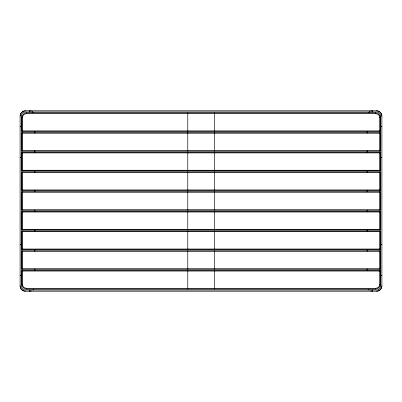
<?xml version="1.0" encoding="UTF-8"?>
<svg xmlns="http://www.w3.org/2000/svg" width="402" height="402" viewBox="0 0 402 402"><rect width="100%" height="100%" fill="white"/><g stroke="black" fill="none" stroke-linecap="round" stroke-linejoin="round"><path stroke-width="0.6" d="M20.1 116.173C20.045 113.294 22.607 110.726 25.492 110.786L376.508 110.786C379.393 110.726 381.955 113.294 381.9 116.173L381.9 285.827C381.955 288.706 379.393 291.274 376.508 291.214L25.492 291.214C22.607 291.274 20.045 288.706 20.1 285.827L20.1 116.173C20.055 113.294 22.607 110.736 25.492 110.786M381.895 285.827C381.95 288.706 379.387 291.264 376.508 291.214M22.592 151.273L22.592 132.524L379.573 132.524A0.729 0.729 0 0 1 380.267 133.067L380.252 150.75A0.688 0.688 0 0 1 379.925 151.177L22.241 151.177A0.688 0.688 0 0 1 21.914 150.75L21.914 133.047A0.688 0.688 0 0 1 22.572 132.534M21.889 152.911L21.914 152.73A0.688 0.688 0 0 1 22.241 152.303A0.729 0.729 0 0 1 22.592 152.207L379.573 152.207A0.729 0.729 0 0 1 379.925 152.303A0.688 0.688 0 0 1 380.252 152.73L380.252 170.433A0.688 0.688 0 0 1 379.925 170.86L22.241 170.86A0.688 0.688 0 0 1 21.914 170.433L21.889 152.911L380.272 152.911M21.889 172.594L21.914 172.413A0.688 0.688 0 0 1 22.241 171.986A0.729 0.729 0 0 1 22.592 171.89L379.573 171.89A0.729 0.729 0 0 1 379.925 171.986A0.688 0.688 0 0 1 380.252 172.413L380.252 190.116A0.688 0.688 0 0 1 379.925 190.543L22.241 190.543A0.688 0.688 0 0 1 21.914 190.116L21.889 172.594L380.272 172.594M21.889 192.272L21.914 192.086A0.688 0.688 0 0 1 22.241 191.664L379.925 191.664A0.688 0.688 0 0 1 380.252 192.086L380.252 209.794A0.688 0.688 0 0 1 379.925 210.216A0.729 0.729 0 0 1 379.573 210.311L22.592 210.311A0.729 0.729 0 0 1 22.241 210.216A0.688 0.688 0 0 1 21.914 209.794L21.889 192.272L380.272 192.272M21.889 212.005L21.914 211.824A0.688 0.688 0 0 1 22.241 211.402A0.729 0.729 0 0 1 22.592 211.306L379.573 211.306A0.729 0.729 0 0 1 379.925 211.402A0.688 0.688 0 0 1 380.252 211.824L380.252 229.532A0.688 0.688 0 0 1 379.925 229.954L22.241 229.954A0.688 0.688 0 0 1 21.914 229.532L21.889 212.005L380.272 212.005M21.889 231.693L21.914 231.507A0.688 0.688 0 0 1 22.241 231.085A0.729 0.729 0 0 1 22.592 230.989L379.573 230.989A0.729 0.729 0 0 1 379.925 231.085A0.688 0.688 0 0 1 380.252 231.507L380.252 249.215A0.688 0.688 0 0 1 379.925 249.637L22.241 249.637A0.688 0.688 0 0 1 21.914 249.215L21.889 231.693L380.272 231.693M21.889 251.366L21.914 251.185A0.688 0.688 0 0 1 22.241 250.758L379.925 250.758A0.688 0.688 0 0 1 380.252 251.185L380.252 268.888A0.688 0.688 0 0 1 379.925 269.315A0.729 0.729 0 0 1 379.573 269.41L22.592 269.41A0.729 0.729 0 0 1 22.241 269.315A0.688 0.688 0 0 1 21.914 268.888L21.889 251.366L380.272 251.366M21.889 271.048L21.914 270.868A0.688 0.688 0 0 1 22.241 270.44L379.925 270.44A0.688 0.688 0 0 1 380.252 270.868L380.272 284.405C380.297 286.917 378.096 289.103 375.589 289.093L26.577 289.093C24.07 289.103 21.869 286.917 21.889 284.405L21.889 271.048L380.272 271.048M380.272 130.886L380.252 131.067A0.688 0.688 0 0 1 379.925 131.494L22.241 131.494A0.688 0.688 0 0 1 21.914 131.067L21.889 117.53C21.869 115.017 24.07 112.831 26.577 112.841L375.589 112.841C378.096 112.831 380.297 115.017 380.272 117.53L380.272 130.886L21.889 130.886M368.398 112.711L369.83 111.505M32.939 289.953L33.602 289.289M370.684 111.113L372.523 110.786L372.523 111.957M31.316 290.887L29.472 291.214L29.472 290.043M379.573 131.59L379.573 117.53A3.975 3.975 0 0 0 377.93 114.304L375.589 113.545L26.577 113.545L24.236 114.309A3.975 3.975 0 0 0 22.592 117.53L22.592 131.59M22.592 270.345L22.592 284.405A3.975 3.975 0 0 0 24.236 287.626L26.577 288.39L375.589 288.39L377.93 287.626A3.975 3.975 0 0 0 379.568 284.405L379.573 270.345M21.889 117.53L22.592 117.53M379.573 117.53L380.272 117.53M20.1 126.72L21.271 126.72M380.724 126.72L381.9 126.72M21.889 133.228L380.272 133.228M21.889 150.569L380.272 150.569M20.1 157.649L21.271 157.649M380.724 157.649L381.895 157.649M21.889 170.252L380.272 170.252M21.889 189.935L380.272 189.935M21.889 209.608L380.272 209.608M21.889 229.346L380.272 229.346M20.1 244.351L21.271 244.351M380.724 244.351L381.895 244.351M21.889 249.029L380.272 249.029M21.889 268.707L380.272 268.707M20.1 275.28L21.271 275.28M380.724 275.28L381.9 275.28M21.889 284.405L22.592 284.405M379.573 284.405L380.272 284.405M376.508 110.786C379.387 110.736 381.95 113.294 381.895 116.173M25.492 291.214C22.607 291.264 20.055 288.706 20.1 285.827M31.316 111.113L29.472 110.786L29.472 111.957M370.684 290.887L372.523 291.214L372.523 290.043M32.17 111.505L33.602 112.711M368.398 289.289L369.061 289.953M379.573 132.524L379.573 151.273M379.573 152.207L379.573 170.956M379.573 171.89L379.573 190.638M379.573 191.568L379.573 210.311M379.573 211.306L379.573 230.05M379.573 230.989L379.573 249.732M379.573 250.662L379.573 269.41M375.589 112.841L375.589 113.545M375.589 288.39L375.589 289.093M367.132 131.228L367.132 133.107M367.132 150.67L367.132 152.549M367.132 170.694L367.132 172.569M367.132 190.066L367.132 191.94M367.132 210.06L367.132 211.934M367.132 229.431L367.132 231.306M367.132 249.451L367.132 251.33M367.132 268.893L367.132 270.772M214.387 112.841L214.387 131.59M214.387 132.524L214.387 151.273M214.387 152.207L214.387 170.956M214.387 171.89L214.387 190.638M214.387 191.568L214.387 210.311M214.387 211.306L214.387 230.05M214.387 230.989L214.387 249.732M214.387 250.662L214.387 269.41M214.387 270.345L214.387 289.093M187.779 112.841L187.779 131.59M187.779 132.524L187.779 151.273M187.779 152.207L187.779 170.956M187.779 171.89L187.779 190.638M187.779 191.568L187.779 210.311M187.779 211.306L187.779 230.05M187.779 230.989L187.779 249.732M187.779 250.662L187.779 269.41M187.779 270.345L187.779 289.093M34.863 131.228L34.863 133.107M34.863 150.67L34.863 152.549M34.863 170.694L34.863 172.569M34.863 190.066L34.863 191.94M34.863 210.06L34.863 211.934M34.863 229.431L34.863 231.306M34.863 249.451L34.863 251.33M34.863 268.893L34.863 270.772M26.577 112.841L26.577 113.545M26.577 288.39L26.577 289.093M22.592 152.207L22.592 170.956M22.592 171.89L22.592 190.638M22.592 191.568L22.592 210.311M22.592 211.306L22.592 230.05M22.592 230.989L22.592 249.732M22.592 250.662L22.592 269.41M21.326 115.515L21.271 285.827C21.236 288.078 23.236 290.088 25.492 290.043L376.508 290.043C378.764 290.088 380.764 288.078 380.729 285.827L380.729 116.173C380.764 113.922 378.764 111.912 376.508 111.957L25.492 111.957C23.472 111.932 21.613 113.52 21.326 115.515"/></g></svg>
